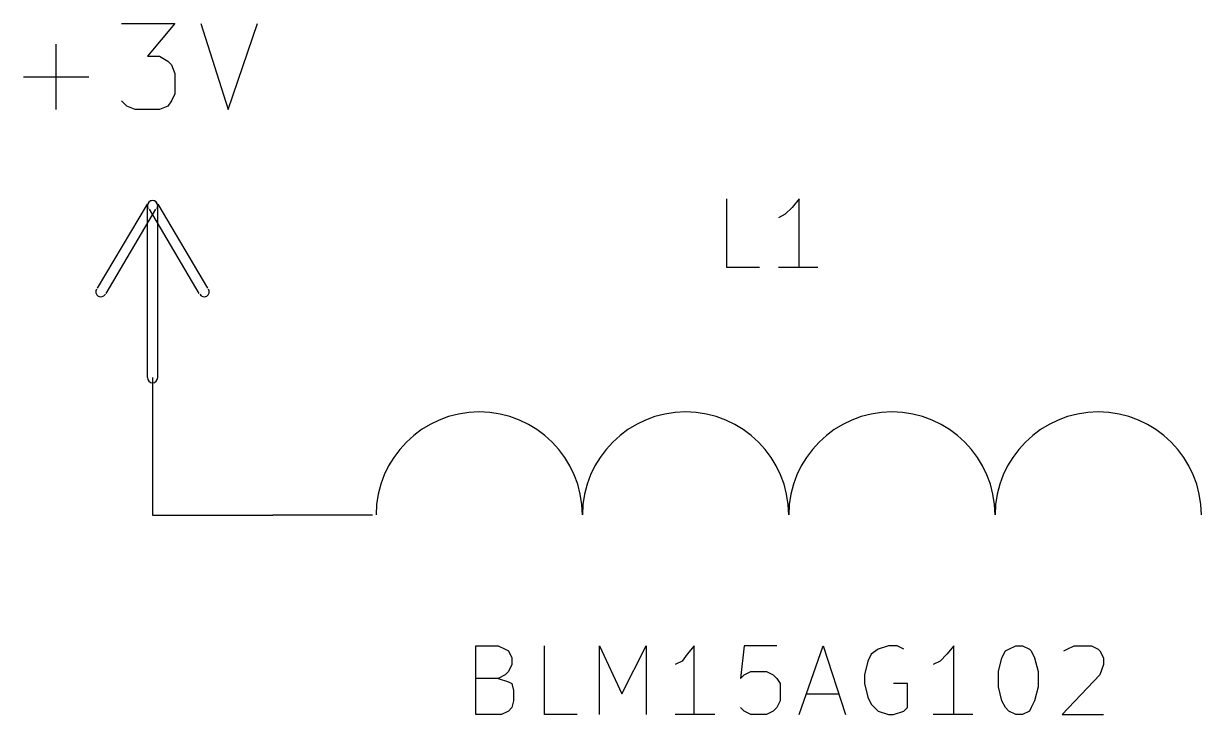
# Model space of a CAD drawing. Extents: x 10 to 584, y -410 to -10.
# Drawn here: x 75.56 to 92.96, y -172.87 to -162.66 of the extents above; entities that cross this region are included whole.
import ezdxf

# ---------------------------------------------------------------- set-up
doc = ezdxf.new("R2010")
doc.units = 0
doc.header["$MEASUREMENT"] = 0
doc.layers.add('BLACK', color=7, linetype='CONTINUOUS')

msp = doc.modelspace()

# ---------------------------------------------------------------- linework, layer by layer
at = {"layer": 'Black'}
for p, q in [((77.0128, -162.662), (77.8002, -162.662)), ((77.8002, -162.662), (77.3938, -163.144)), ((78.1812, -162.662), (78.5876, -163.932)), ((78.5876, -163.932), (79.0194, -162.662)), ((76.0476, -163.932), (76.0476, -162.966)), ((77.3938, -163.144), (77.5716, -163.144)), ((77.5716, -163.144), (77.6986, -163.22)), ((77.6986, -163.22), (77.7494, -163.271)), ((77.7494, -163.271), (77.8002, -163.398)), ((75.565, -163.449), (76.5302, -163.449)), ((77.8002, -163.398), (77.8002, -163.703)), ((77.8002, -163.703), (77.7494, -163.805)), ((77.089, -163.881), (77.0128, -163.805)), ((77.216, -163.932), (77.089, -163.881)), ((77.6986, -163.881), (77.5716, -163.932)), ((77.7494, -163.805), (77.6986, -163.881)), ((77.5716, -163.932), (77.216, -163.932)), ((85.9536, -166.268), (85.9536, -165.252)), ((87.0204, -165.252), (86.9188, -165.379)), ((87.0204, -166.268), (87.0204, -165.252)), ((76.6572, -166.573), (77.3938, -165.329)), ((76.7842, -166.649), (77.5208, -165.405)), ((77.3938, -167.894), (77.3938, -165.354)), ((77.4192, -165.405), (78.1558, -166.649)), ((77.5462, -165.329), (78.2828, -166.573)), ((77.5462, -167.894), (77.5462, -165.354)), ((86.9188, -165.379), (86.8172, -165.481)), ((86.8172, -165.481), (86.7156, -165.532)), ((86.4362, -166.268), (85.9536, -166.268)), ((87.2998, -166.268), (86.7156, -166.268)), ((77.47, -167.894), (77.47, -169.926)), ((77.47, -169.926), (79.248, -169.926)), ((80.7212, -169.926), (79.248, -169.926)), ((82.2452, -172.872), (82.2452, -171.856)), ((82.2452, -171.856), (82.5754, -171.856)), ((82.5754, -171.856), (82.677, -171.907)), ((83.2612, -172.872), (83.2612, -171.856)), ((84.074, -172.872), (84.074, -171.856)), ((84.074, -171.856), (84.4042, -172.568)), ((84.4042, -172.568), (84.7598, -171.856)), ((84.7598, -171.856), (84.7598, -172.872)), ((85.471, -171.856), (85.3694, -171.983)), ((85.471, -172.872), (85.471, -171.856)), ((86.2076, -171.856), (86.1568, -172.339)), ((86.6902, -171.856), (86.2076, -171.856)), ((87.0204, -172.872), (87.376, -171.856)), ((87.376, -171.856), (87.7062, -172.872)), ((88.3412, -171.856), (88.1888, -171.907)), ((88.4682, -171.856), (88.3412, -171.856)), ((88.5698, -171.907), (88.4682, -171.856)), ((89.3064, -171.856), (89.2048, -171.983)), ((89.3064, -172.872), (89.3064, -171.856)), ((90.1192, -171.907), (90.2208, -171.856)), ((90.2208, -171.856), (90.3224, -171.856)), ((90.3224, -171.856), (90.424, -171.907)), ((90.9828, -171.907), (91.0844, -171.856)), ((91.0844, -171.856), (91.3384, -171.856)), ((91.3384, -171.856), (91.44, -171.907)), ((82.677, -171.907), (82.7278, -171.933)), ((82.7278, -171.933), (82.7786, -172.034)), ((82.7786, -172.034), (82.7786, -172.136)), ((85.3694, -171.983), (85.2932, -172.085)), ((88.0872, -171.983), (88.0364, -172.085)), ((88.1888, -171.907), (88.0872, -171.983)), ((89.2048, -171.983), (89.1032, -172.085)), ((89.9668, -172.237), (90.0176, -172.034)), ((90.0176, -172.034), (90.0684, -171.933)), ((90.0684, -171.933), (90.1192, -171.907)), ((90.424, -171.907), (90.4494, -171.933)), ((90.4494, -171.933), (90.5002, -172.034)), ((90.5002, -172.034), (90.551, -172.237)), ((90.932, -171.933), (90.9828, -171.907)), ((91.44, -171.907), (91.4654, -171.933)), ((91.4654, -171.933), (91.5162, -172.034)), ((91.5162, -172.034), (91.5162, -172.136)), ((82.7278, -172.237), (82.677, -172.288)), ((82.7786, -172.136), (82.7278, -172.237)), ((85.2932, -172.085), (85.1916, -172.136)), ((86.2076, -172.288), (86.3092, -172.237)), ((86.3092, -172.237), (86.5378, -172.237)), ((86.5378, -172.237), (86.6394, -172.288)), ((88.0364, -172.085), (87.9856, -172.288)), ((89.1032, -172.085), (89.0016, -172.136)), ((89.9668, -172.466), (89.9668, -172.237)), ((90.551, -172.237), (90.551, -172.466)), ((91.5162, -172.136), (91.4654, -172.288)), ((82.5754, -172.339), (82.2452, -172.339)), ((82.677, -172.288), (82.5754, -172.339)), ((82.5754, -172.339), (82.7278, -172.39)), ((82.7278, -172.39), (82.7786, -172.415)), ((82.7786, -172.415), (82.804, -172.517)), ((86.1568, -172.339), (86.2076, -172.288)), ((86.6394, -172.288), (86.6902, -172.339)), ((86.6902, -172.339), (86.741, -172.415)), ((86.741, -172.415), (86.741, -172.669)), ((87.9856, -172.288), (87.9856, -172.415)), ((87.9856, -172.415), (88.0364, -172.618)), ((88.6206, -172.415), (88.4174, -172.415)), ((88.6206, -172.771), (88.6206, -172.415)), ((91.4654, -172.288), (90.9066, -172.872)), ((82.804, -172.517), (82.804, -172.669)), ((87.122, -172.568), (87.6046, -172.568)), ((90.0176, -172.669), (89.9668, -172.466)), ((90.551, -172.466), (90.5002, -172.669)), ((82.7786, -172.771), (82.7278, -172.822)), ((82.804, -172.669), (82.7786, -172.771)), ((86.2076, -172.822), (86.1568, -172.771)), ((86.6902, -172.771), (86.6394, -172.822)), ((86.741, -172.669), (86.6902, -172.771)), ((88.0364, -172.618), (88.0872, -172.72)), ((88.0872, -172.72), (88.1888, -172.822)), ((88.5698, -172.822), (88.6206, -172.771)), ((90.0684, -172.771), (90.0176, -172.669)), ((90.1192, -172.822), (90.0684, -172.771)), ((90.4494, -172.771), (90.424, -172.822)), ((90.5002, -172.669), (90.4494, -172.771)), ((82.6262, -172.872), (82.2452, -172.872)), ((82.7278, -172.822), (82.6262, -172.872)), ((83.7438, -172.872), (83.2612, -172.872)), ((85.7758, -172.872), (85.1916, -172.872)), ((86.3092, -172.872), (86.2076, -172.822)), ((86.5378, -172.872), (86.3092, -172.872)), ((86.6394, -172.822), (86.5378, -172.872)), ((88.1888, -172.822), (88.3412, -172.872)), ((88.3412, -172.872), (88.4174, -172.872)), ((88.4174, -172.872), (88.5698, -172.822)), ((89.5858, -172.872), (89.0016, -172.872)), ((90.2208, -172.872), (90.1192, -172.822)), ((90.3224, -172.872), (90.2208, -172.872)), ((90.424, -172.822), (90.3224, -172.872)), ((90.9066, -172.872), (91.5162, -172.872))]:
    msp.add_line(p, q, dxfattribs=at)
for centre, radius, start, end in [((77.47, -165.354), 0.0762, 360, 540), ((77.47, -165.354), 0.0762, 30.9638, 210.964), ((77.47, -165.354), 0.0762, 329.036, 509.036), ((76.708, -166.624), 0.0762, 149.036, 329.036), ((78.232, -166.624), 0.0762, 210.964, 390.964), ((77.47, -167.894), 0.0762, 180, 360), ((82.296, -169.926), 1.524, -359.9, -180.1), ((85.344, -169.926), 1.524, -359.9, -180.1), ((88.392, -169.926), 1.524, -359.9, -180.1), ((91.44, -169.926), 1.524, -359.9, -180.1)]:
    msp.add_arc(centre, radius, start, end, dxfattribs=at)

doc.saveas('drawing.dxf')
